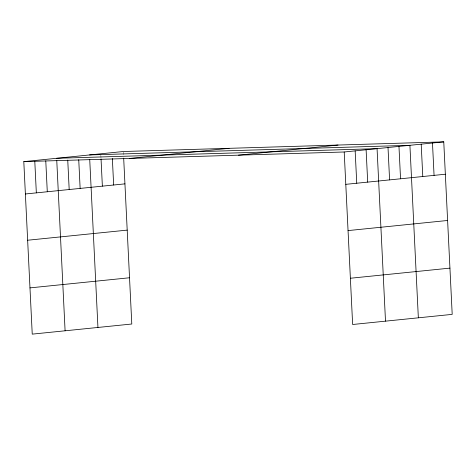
<?xml version="1.0" encoding="UTF-8"?>
<svg xmlns="http://www.w3.org/2000/svg" width="476" height="476" viewBox="0 0 476 476"><rect width="100%" height="100%" fill="white"/><g stroke="black" fill="none" stroke-linecap="round" stroke-linejoin="round"><path stroke-width="0.36" stroke-dasharray="2.38 1.78" d="M123.391 152.243L123.534 155.182M100.858 155.271L101.007 158.21"/><path stroke-width="0.71" d="M123.677 158.121L131.792 324.013L32.237 334.134L23.8 161.626L123.355 151.505L443.763 141.866L452.2 314.374L352.645 324.495L344.207 151.987L443.763 141.866M129.537 158.443L229.087 148.322M238.476 155.164L338.025 145.049M25.383 193.982L124.938 183.861M345.79 184.343L445.346 174.228M27.644 240.231L127.199 230.116M348.051 230.592L447.607 220.477M29.976 287.885L129.531 277.764M350.384 278.246L449.939 268.125M89.506 154.944L409.913 145.305L418.35 317.813M56.656 158.288L377.063 148.649L385.5 321.157M23.8 161.626L344.207 151.987M432.482 143.014L434.064 175.37M421.195 144.163L422.777 176.519M398.965 146.418L400.548 178.78M388.011 147.536L389.594 179.892M366.109 149.761L367.692 182.118M355.161 150.874L356.744 183.23M112.36 158.538L113.657 185.009M101.043 158.948L102.37 186.158M89.72 159.359L97.943 327.452M78.736 159.734L80.141 188.419M67.747 160.114L69.187 189.531M56.763 160.489L65.093 330.796M45.773 160.87L47.285 191.757M34.79 161.245L36.337 192.869"/></g></svg>
